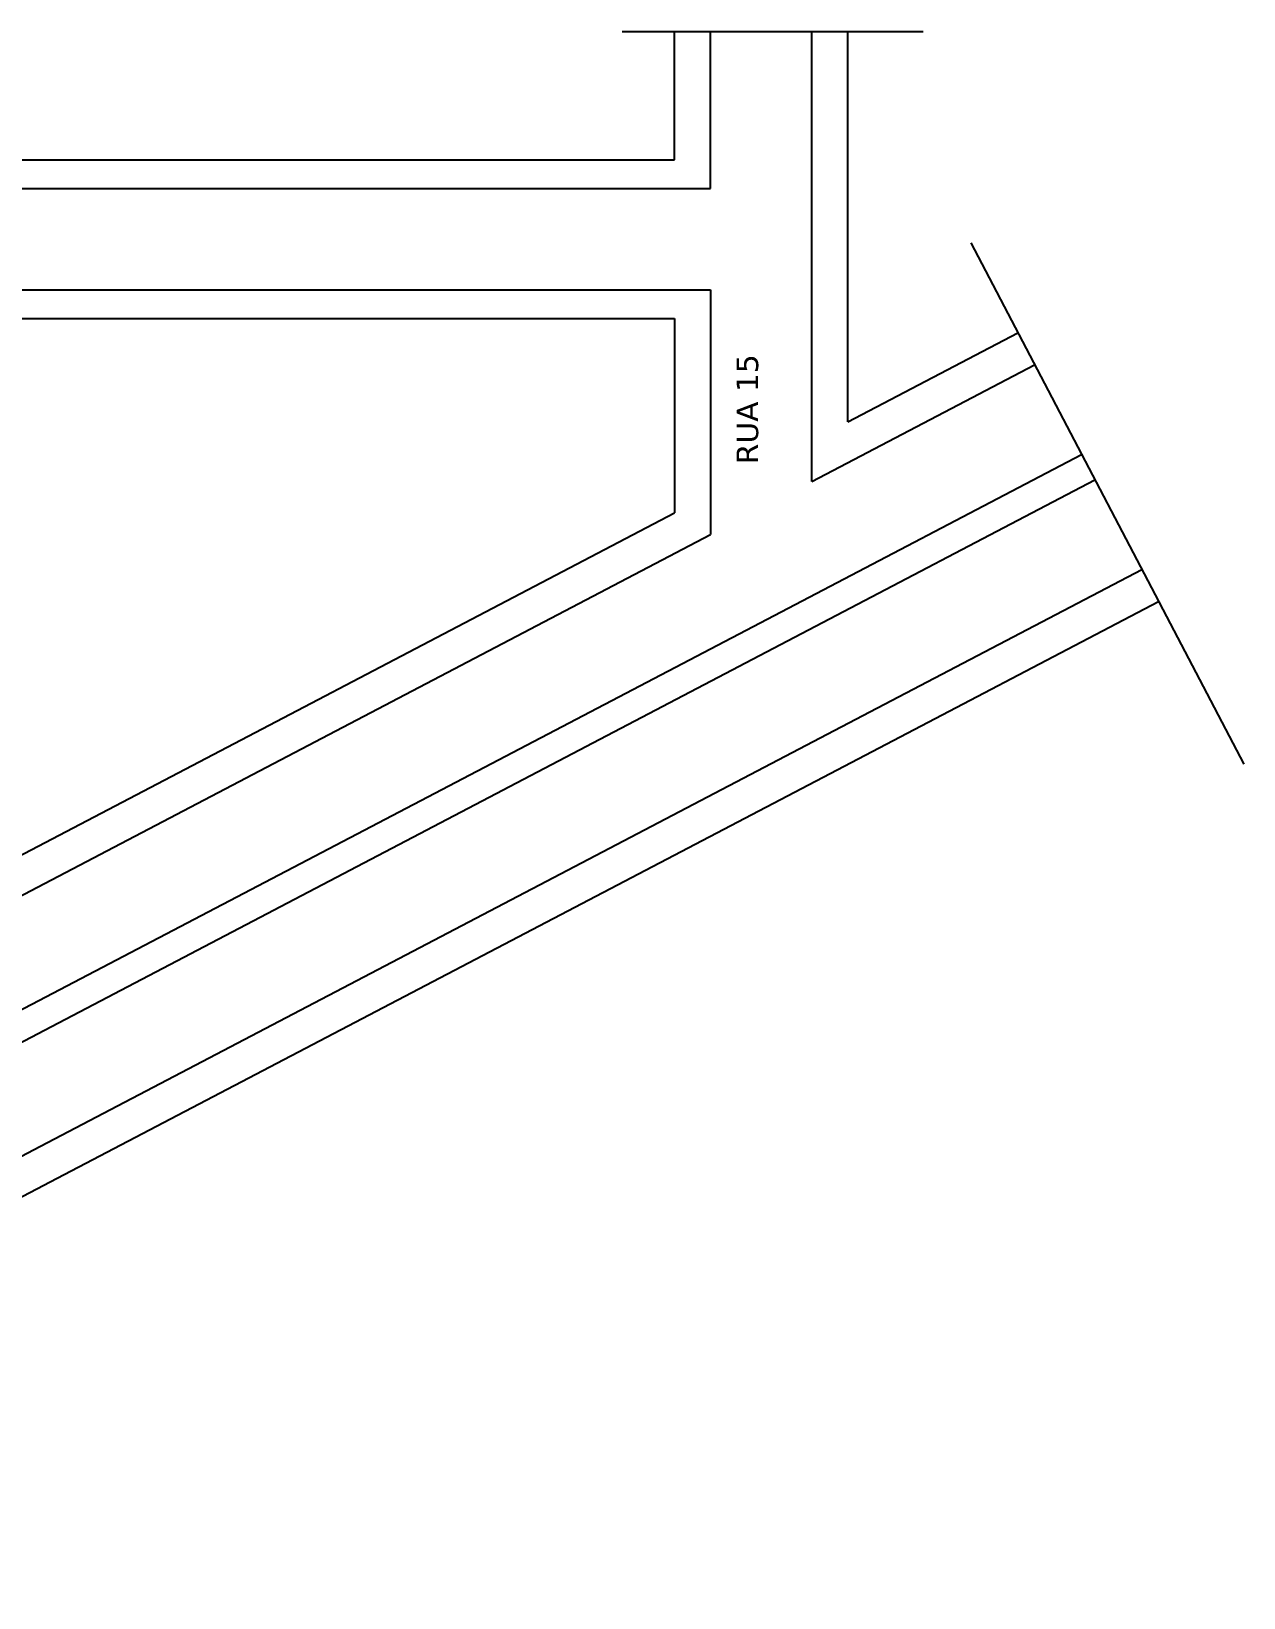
# Model space of a CAD drawing. Header units: millimetres. Extents: x 562 to 1062, y -27 to 300.
# Drawn here: x 679.1 to 763.1, y 55.3 to 163.8 of the extents above; entities that cross this region are included whole.
import ezdxf

# ---------------------------------------------------------------- set-up
doc = ezdxf.new("R2010")
doc.units = ezdxf.units.MM
doc.header["$LTSCALE"] = 0.04
for name, color, linetype in [('01', 1, 'Continuous'), ('CALCADA', 4, 'Continuous'), ('RUAS', 5, 'Continuous'), ('TEXTO', 2, 'Continuous')]:
    doc.layers.add(name, color=color, linetype=linetype)
doc.styles.get("Standard").update_dxf_attribs({"font": 'arial.ttf'})

msp = doc.modelspace()

# ---------------------------------------------------------------- linework, layer by layer
at = {"layer": '01'}
for p, q in [((719.999, 163.806), (740.872, 163.806)), ((744.165, 149.149), (763.074, 113.039))]:
    msp.add_line(p, q, dxfattribs=at)
at = {"layer": 'CALCADA'}
for p, q in [((726.139, 152.91), (726.139, 163.806)), ((733.139, 132.615), (733.139, 163.806)), ((670.639, 152.91), (726.139, 152.91)), ((670.639, 145.91), (726.139, 145.91)), ((726.139, 145.91), (726.139, 128.949)), ((733.139, 132.615), (748.587, 140.704)), ((730.046, 123.094), (751.834, 134.503)), ((730.974, 121.322), (752.762, 132.731)), ((671.799, 100.495), (726.139, 128.949)), ((734.221, 115.121), (756.009, 126.53)), ((675.046, 94.294), (730.046, 123.094)), ((675.974, 92.522), (730.974, 121.322)), ((679.221, 86.321), (734.221, 115.121)), ((624.221, 57.521), (679.221, 86.321))]:
    msp.add_line(p, q, dxfattribs=at)
at = {"layer": 'RUAS'}
for p, q in [((723.639, 154.91), (723.639, 163.806)), ((735.639, 136.746), (735.639, 163.806)), ((670.639, 154.91), (723.639, 154.91)), ((735.639, 136.746), (747.427, 142.919)), ((735.38, 112.906), (757.169, 124.315)), ((680.38, 84.106), (735.38, 112.906)), ((625.38, 55.306), (680.38, 84.106))]:
    msp.add_line(p, q, dxfattribs=at)
at = {"layer": 'TEXTO'}
for p, q in [((670.639, 143.91), (723.639, 143.91)), ((723.639, 143.91), (723.639, 130.462)), ((670.639, 102.71), (723.639, 130.462))]:
    msp.add_line(p, q, dxfattribs=at)

# ---------------------------------------------------------------- texts
at = {"layer": 'TEXTO', "insert": (727.931, 133.822), "char_height": 1.5, "width": 33.0293, "attachment_point": 1, "rotation": 90}
msp.add_mtext('{\\fVerdana|b0|i0|c0|p34;RUA 15}', dxfattribs=at)

doc.saveas('drawing.dxf')
